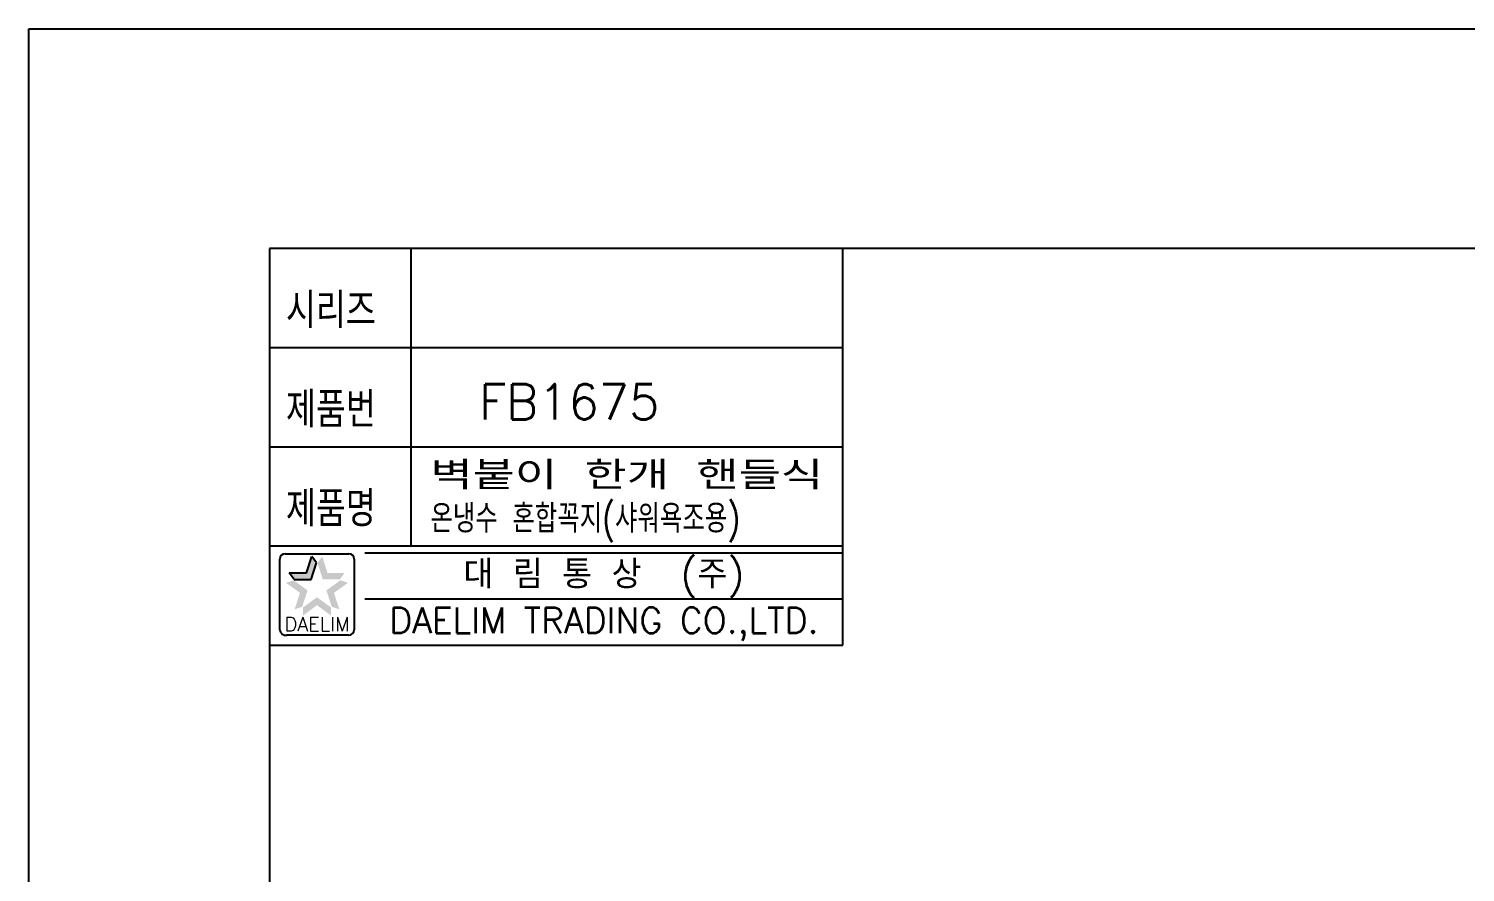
# Model space of a CAD drawing. Extents: x 2239 to 2659, y -1043 to -449.
# Drawn here: x 2239.2 to 2442.2, y -567.8 to -448.7 of the extents above; entities that cross this region are included whole.
import ezdxf
from ezdxf.enums import TextEntityAlignment as Align

# ---------------------------------------------------------------- set-up
doc = ezdxf.new("R2010")
doc.units = 0
doc.header["$LTSCALE"] = 7
doc.header["$MEASUREMENT"] = 0
doc.layers.get('0').update_dxf_attribs({"color": 2, "linetype": 'CONTINUOUS'})
doc.layers.add('D', color=2, linetype='CONTINUOUS')
doc.styles.add('GHS', font='romans', dxfattribs={"bigfont": 'ghs'})
doc.styles.add('ROMANS', font='romans')

msp = doc.modelspace()

# ---------------------------------------------------------------- linework, layer by layer
at = {"color": 4}
for p, q in [((2648.22, -479.68), (2273.22, -479.68)), ((2273.22, -479.68), (2273.22, -1028.68)), ((2354.22, -535.68), (2354.22, -479.68))]:
    msp.add_line(p, q, dxfattribs=at)
at = {"color": 7}
for p, q in [((2273.22, -479.68), (2273.22, -535.68)), ((2293.22, -479.68), (2293.22, -521.68)), ((2273.22, -493.68), (2354.22, -493.68)), ((2273.22, -507.68), (2354.22, -507.68)), ((2273.22, -521.68), (2354.22, -521.68)), ((2273.22, -535.68), (2354.22, -535.68))]:
    msp.add_line(p, q, dxfattribs=at)
at = {"color": 2, "linetype": 'Continuous'}
for p, q in [((2274.7, -533.54), (2274.7, -523.54)), ((2275.45, -522.79), (2284.45, -522.79)), ((2285.2, -523.54), (2285.2, -533.54)), ((2286.72, -522.68), (2354.22, -522.68)), ((2286.72, -529.18), (2354.22, -529.18)), ((2284.45, -534.29), (2275.7, -534.29))]:
    msp.add_line(p, q, dxfattribs=at)
at = {"color": 2}
for p, q in [((2278.46, -525.49), (2279.21, -523.19)), ((2279.87, -524.1), (2279.21, -523.19)), ((2276.03, -525.49), (2278.46, -525.49)), ((2276.7, -526.41), (2276.03, -525.49)), ((2279.12, -526.41), (2279.87, -524.1)), ((2276.7, -526.41), (2279.12, -526.41))]:
    msp.add_line(p, q, dxfattribs=at)
at = {"color": 2, "linetype": 'Continuous'}
for centre, radius, start, end in [((2275.45, -523.54), 0.75, 90, 180), ((2284.45, -523.54), 0.75, 0, 90), ((2275.57, -533.42), 0.884, 188.1301, 278.1301), ((2284.45, -533.54), 0.75, 270, 0)]:
    msp.add_arc(centre, radius, start, end, dxfattribs=at)
at = {"color": 2}
for points in [[(2278.46, -525.49), (2279.12, -526.41), (2279.21, -523.19), (2279.87, -524.1)], [(2280.69, -523.19), (2280.02, -524.1), (2281.43, -525.49), (2280.77, -526.41)], [(2276.03, -525.49), (2276.7, -526.41), (2278.46, -525.49), (2279.12, -526.41)], [(2281.43, -525.49), (2280.77, -526.41), (2283.86, -525.49), (2283.19, -526.41)], [(2277.54, -528.32), (2278.61, -527.97), (2275.58, -526.9), (2276.65, -526.55)], [(2284.32, -526.9), (2283.24, -526.55), (2282.35, -528.32), (2281.28, -527.97)], [(2276.79, -530.63), (2277.86, -530.28), (2277.54, -528.32), (2278.61, -527.97)], [(2279.95, -530.07), (2279.95, -528.94), (2277.98, -531.5), (2277.98, -530.37)], [(2281.91, -531.5), (2281.91, -530.37), (2279.95, -530.07), (2279.95, -528.94)], [(2282.35, -528.32), (2281.28, -527.97), (2283.1, -530.63), (2282.03, -530.28)]]:
    msp.add_solid(points, dxfattribs=at)
at = {"layer": 'D'}
msp.add_lwpolyline([(2239.22, -448.68), (2659.22, -448.68), (2659.22, -1042.68), (2239.22, -1042.68)], close=True, dxfattribs=at)

# ---------------------------------------------------------------- texts
at = {"color": 7, "linetype": 'Continuous'}
for s, height, style, p in [('대 림 통 상  (주)', 4, 'GHS', (2320.48, -525.98)), ('DAELIM TRADING CO.,LTD.', 3.6, 'ROMANS', (2320.48, -532.75))]:
    msp.add_text(s, height=height, dxfattribs=dict(at, style=style)).set_placement(p, align=Align.MIDDLE)
at = {"color": 2, "linetype": 'Continuous', "style": 'ROMANS'}
msp.add_text('DAELIM', height=2, dxfattribs=at).set_placement((2279.95, -533.74), align=Align.CENTER)
at = {"layer": 'D', "style": 'GHS'}
for s, height, width, p in [('시리즈', 5, 0.8, (2275.56, -490.95)), ('제품번', 5, 0.8, (2275.56, -504.95)), ('제품명', 5, 0.8, (2275.56, -518.95)), ('온냉수 혼합꼭지(샤워욕조용)', 4, 0.75, (2295.97, -519.83))]:
    msp.add_text(s, height=height, dxfattribs=dict(at, width=width)).set_placement(p)
at = {"layer": 'D', "color": 7, "style": 'GHS'}
msp.add_text('FB1675', height=5, dxfattribs=at).set_placement((2302.83, -503.83))
at = {"layer": 'D', "style": 'GHS', "width": 1.105852}
msp.add_text('벽붙이 한개 핸들식', height=4, dxfattribs=at).set_placement((2295.97, -513.71), (2351.46, -513.71), align=Align.FIT)

doc.saveas('drawing.dxf')
